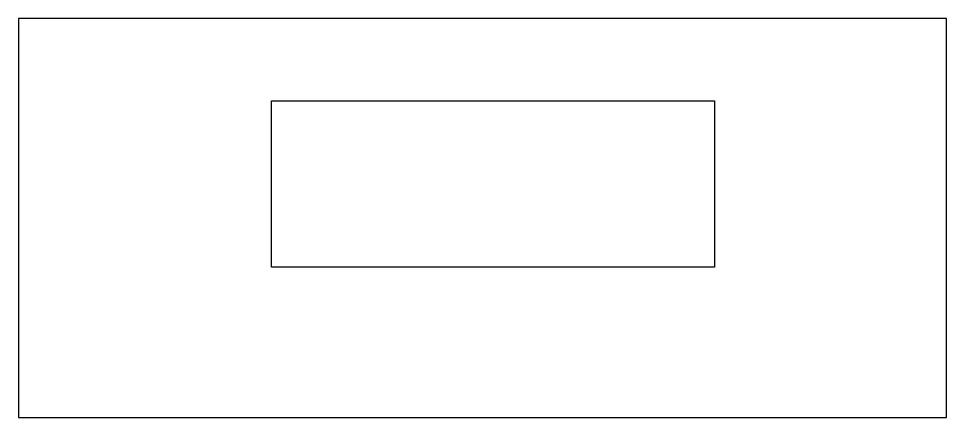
# Model space of a CAD drawing. Header units: millimetres. Extents: x -160 to 0, y -116 to -47.
import ezdxf

# ---------------------------------------------------------------- set-up
doc = ezdxf.new("R2010")
doc.units = ezdxf.units.MM
doc.layers.get('0').update_dxf_attribs({"linetype": 'CONTINUOUS'})

msp = doc.modelspace()

# ---------------------------------------------------------------- linework, layer by layer
for points in [[(0, -115.96), (0, -47.13), (-160, -47.13), (-160, -115.96)], [(-116.38, -61.35), (-40, -61.35), (-40, -90), (-116.38, -90)]]:
    msp.add_lwpolyline(points, close=True)

doc.saveas('drawing.dxf')
